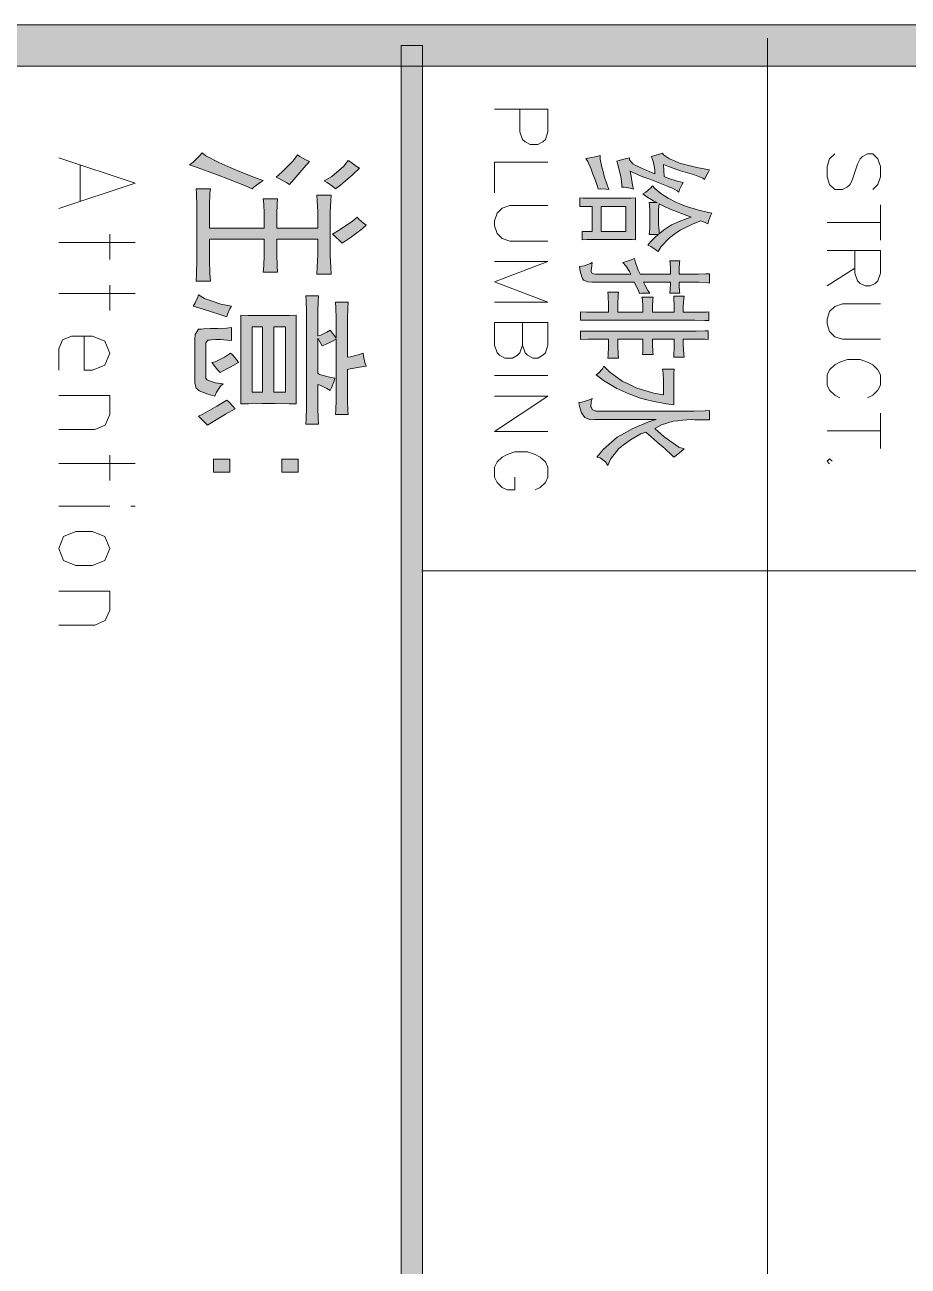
# Model space of a CAD drawing. Header units: millimetres. Extents: x 117 to 78452272, y 10 to 169749766.
# Drawn here: x 78434219 to 78436357, y 169652730 to 169655734 of the extents above; entities that cross this region are included whole.
import ezdxf

# ---------------------------------------------------------------- set-up
doc = ezdxf.new("R2010")
doc.units = ezdxf.units.MM

msp = doc.modelspace()

# ---------------------------------------------------------------- hatches: boundary and pattern name
h = msp.add_hatch(color=0)
h.dxf.hatch_style = 2
h.paths.add_polyline_path([(78382175.603, 169655634.242), (78382175.603, 169655734.215), (78451071.551, 169655734.215), (78451071.551, 169655634.242)])
h = msp.add_hatch(color=0)
h.dxf.hatch_style = 2
h.paths.add_polyline_path([(78435130.19, 169655684.228), (78435181.9, 169655684.228), (78435181.9, 169649677.669), (78435130.19, 169649677.669)])
h = msp.add_hatch(color=0)
h.dxf.hatch_style = 2
h.paths.add_polyline_path([(78434769.512, 169655337.34), (78434753.137, 169655344.665), (78434712.2, 169655361.04), (78434687.207, 169655370.089), (78434662.644, 169655379.57), (78434627.74, 169655392.066), (78434617.829, 169655395.083), (78434626.878, 169655401.977), (78434642.391, 169655417.059), (78434648.855, 169655424.816), (78434657.473, 169655417.49), (78434688.93, 169655400.685), (78434710.907, 169655391.204), (78434732.884, 169655381.724), (78434775.545, 169655364.918), (78434796.229, 169655357.593), (78434788.472, 169655352.853), (78434774.683, 169655342.511)])
h = msp.add_hatch(color=0)
h.dxf.hatch_style = 2
h.paths.add_polyline_path([(78434908.267, 169655403.27), (78434894.478, 169655387.757), (78434870.347, 169655360.178), (78434859.574, 169655348.113), (78434853.11, 169655351.991), (78434837.166, 169655360.609), (78434827.255, 169655365.349), (78434842.337, 169655378.277), (78434868.623, 169655405.425), (78434879.396, 169655419.645), (78434884.567, 169655415.767), (78434899.218, 169655407.579)])
h = msp.add_hatch(color=0)
h.dxf.hatch_style = 2
h.paths.add_polyline_path([(78435864.042, 169655359.747), (78435860.595, 169655363.195), (78435840.342, 169655370.951), (78435823.105, 169655376.122), (78435805.869, 169655381.293), (78435776.997, 169655391.204), (78435765.362, 169655396.375), (78435766.655, 169655367.073), (78435775.704, 169655363.195), (78435798.543, 169655355.869), (78435812.763, 169655352.853), (78435809.316, 169655347.251), (78435804.145, 169655335.616), (78435801.99, 169655329.583), (78435798.112, 169655332.6), (78435786.908, 169655338.632), (78435779.583, 169655341.649), (78435772.688, 169655344.665), (78435748.557, 169655354.146), (78435731.751, 169655360.609), (78435714.945, 169655366.642), (78435691.244, 169655376.553), (78435684.35, 169655380.431), (78435686.504, 169655367.935), (78435690.383, 169655346.389), (78435692.537, 169655336.478), (78435684.35, 169655338.632), (78435670.13, 169655341.218), (78435664.097, 169655341.649), (78435664.097, 169655347.682), (78435662.373, 169655362.333), (78435660.649, 169655370.52), (78435658.926, 169655379.139), (78435654.616, 169655395.944), (78435652.031, 169655404.563), (78435660.218, 169655406.717), (78435675.731, 169655410.596), (78435683.057, 169655412.75), (78435683.057, 169655407.579), (78435691.244, 169655398.099), (78435699.863, 169655393.359), (78435708.481, 169655389.05), (78435730.458, 169655379.139), (78435743.816, 169655373.968), (78435743.816, 169655379.139), (78435742.955, 169655389.912), (78435741.662, 169655395.514), (78435740.8, 169655401.116), (78435737.784, 169655411.027), (78435735.629, 169655415.767), (78435741.662, 169655417.059), (78435755.451, 169655421.369), (78435762.777, 169655423.954), (78435765.362, 169655419.645), (78435780.013, 169655410.165), (78435791.648, 169655404.994), (78435803.714, 169655399.823), (78435845.944, 169655389.05), (78435876.108, 169655383.448), (78435873.092, 169655376.984), (78435866.628, 169655365.349)])
h = msp.add_hatch(color=0)
h.dxf.hatch_style = 2
h.paths.add_polyline_path([(78435028.924, 169655387.326), (78435012.549, 169655370.951), (78434983.678, 169655345.958), (78434971.181, 169655337.34), (78434965.149, 169655343.373), (78434951.359, 169655352.853), (78434944.034, 169655356.3), (78434962.132, 169655367.504), (78434991.004, 169655392.497), (78435001.777, 169655406.287), (78435008.24, 169655401.546), (78435021.599, 169655392.066)])
h = msp.add_hatch(color=0)
h.dxf.hatch_style = 2
h.paths.add_polyline_path([(78435611.525, 169655417.921), (78435611.956, 169655409.303), (78435615.834, 169655389.912), (78435618.85, 169655379.139), (78435621.867, 169655368.366), (78435628.761, 169655346.82), (78435633.071, 169655335.616), (78435626.176, 169655336.478), (78435613.248, 169655337.34), (78435607.216, 169655336.478), (78435605.061, 169655343.373), (78435599.028, 169655361.471), (78435594.288, 169655373.106), (78435589.979, 169655384.741), (78435581.791, 169655403.701), (78435577.482, 169655410.596), (78435586.962, 169655412.319), (78435603.768, 169655415.767)])
h = msp.add_hatch(color=0)
h.dxf.hatch_style = 2
h.paths.add_polyline_path([(78434958.685, 169655189.966), (78434958.685, 169655177.038), (78434959.547, 169655147.305), (78434960.408, 169655130.499), (78434926.366, 169655130.499), (78434927.228, 169655148.598), (78434928.09, 169655177.469), (78434928.09, 169655188.673), (78434928.09, 169655215.39), (78434828.979, 169655215.39), (78434828.979, 169655189.966), (78434828.979, 169655178.331), (78434829.84, 169655151.183), (78434830.702, 169655135.67), (78434796.229, 169655135.67), (78434797.522, 169655150.752), (78434798.384, 169655177.469), (78434798.384, 169655189.966), (78434798.384, 169655215.39), (78434666.523, 169655215.39), (78434666.523, 169655181.779), (78434666.523, 169655165.404), (78434667.385, 169655131.792), (78434668.677, 169655114.125), (78434634.204, 169655114.125), (78434635.066, 169655131.792), (78434635.928, 169655164.973), (78434635.928, 169655180.486), (78434635.928, 169655279.166), (78434635.928, 169655296.403), (78434635.066, 169655325.705), (78434634.204, 169655337.34), (78434668.677, 169655337.34), (78434667.385, 169655326.567), (78434666.523, 169655296.403), (78434666.523, 169655277.873), (78434666.523, 169655242.538), (78434798.384, 169655242.538), (78434798.384, 169655264.084), (78434798.384, 169655277.011), (78434797.522, 169655301.143), (78434796.229, 169655312.777), (78434830.702, 169655312.777), (78434829.84, 169655301.143), (78434828.979, 169655276.149), (78434828.979, 169655262.791), (78434828.979, 169655242.538), (78434928.09, 169655242.538), (78434928.09, 169655268.393), (78434928.09, 169655281.751), (78434927.228, 169655308.899), (78434926.366, 169655322.258), (78434960.408, 169655322.258), (78434959.547, 169655308.899), (78434958.685, 169655280.89), (78434958.685, 169655266.669)])
h = msp.add_hatch(color=0)
h.paths.add_polyline_path([(78435872.23, 169655252.449), (78435868.783, 169655254.604), (78435860.595, 169655258.051), (78435855.855, 169655259.775), (78435836.895, 169655252.88), (78435805.438, 169655237.367), (78435792.51, 169655228.318), (78435779.583, 169655218.837), (78435759.329, 169655197.722), (78435752.004, 169655185.657), (78435746.402, 169655189.966), (78435734.336, 169655197.722), (78435727.441, 169655200.739), (78435733.474, 169655208.926), (78435746.402, 169655221.854), (78435753.297, 169655227.025), (78435730.458, 169655227.025), (78435730.889, 169655232.627), (78435731.751, 169655242.969), (78435731.751, 169655247.278), (78435731.751, 169655280.028), (78435731.751, 169655286.061), (78435730.889, 169655298.126), (78435730.458, 169655304.159), (78435749.418, 169655304.159), (78435741.662, 169655307.606), (78435724.856, 169655318.379), (78435715.376, 169655325.274), (78435722.271, 169655329.152), (78435733.474, 169655338.632), (78435738.214, 169655344.665), (78435743.816, 169655338.202), (78435758.468, 169655326.136), (78435767.517, 169655320.534), (78435776.566, 169655314.932), (78435794.665, 169655305.452), (78435803.283, 169655301.574), (78435811.901, 169655297.695), (78435830.862, 169655291.232), (78435840.342, 169655288.646), (78435850.253, 169655285.63), (78435870.937, 169655280.89), (78435881.71, 169655278.735), (78435879.124, 169655272.271), (78435874.384, 169655258.913)])
h.paths.add_polyline_path([(78435754.589, 169655228.318), (78435764.931, 169655236.936), (78435784.323, 169655249.864), (78435793.803, 169655254.173), (78435803.283, 169655258.482), (78435822.243, 169655265.807), (78435831.724, 169655268.824), (78435821.382, 169655272.702), (78435801.99, 169655280.459), (78435792.51, 169655283.906), (78435783.03, 169655287.353), (78435764.07, 169655295.972), (78435754.589, 169655301.143), (78435754.158, 169655296.403), (78435753.297, 169655286.061), (78435753.297, 169655280.028), (78435753.297, 169655249.433), (78435754.158, 169655244.261), (78435754.589, 169655233.92)])
h = msp.add_hatch(color=0)
h.paths.add_polyline_path([(78435568.002, 169655234.35), (78435592.564, 169655234.35), (78435592.564, 169655294.248), (78435562.831, 169655294.248), (78435562.831, 169655315.363), (78435570.588, 169655314.932), (78435603.337, 169655314.501), (78435627.469, 169655314.501), (78435652.031, 169655314.501), (78435686.935, 169655314.932), (78435697.708, 169655315.363), (78435697.708, 169655214.097), (78435689.09, 169655214.528), (78435658.064, 169655214.959), (78435635.656, 169655214.959), (78435613.248, 169655214.959), (78435579.637, 169655214.528), (78435568.002, 169655214.097)])
h.paths.add_polyline_path([(78435614.11, 169655234.35), (78435673.577, 169655234.35), (78435673.577, 169655294.248), (78435614.11, 169655294.248)])
h = msp.add_hatch(color=0)
h.dxf.hatch_style = 2
h.paths.add_polyline_path([(78435023.753, 169655268.393), (78435028.062, 169655263.653), (78435038.835, 169655254.173), (78435045.299, 169655249.433), (78435035.388, 169655240.383), (78435006.517, 169655218.837), (78434987.556, 169655205.91), (78434981.954, 169655211.512), (78434970.32, 169655222.285), (78434963.856, 169655227.887), (78434982.816, 169655239.091), (78435012.549, 169655259.344)])
h = msp.add_hatch(color=0)
h.dxf.hatch_style = 2
h.paths.add_polyline_path([(78435695.123, 169655168.42), (78435697.277, 169655159.371), (78435703.741, 169655140.41), (78435708.481, 169655130.93), (78435781.737, 169655130.93), (78435781.737, 169655139.118), (78435781.737, 169655145.151), (78435780.875, 169655157.216), (78435780.444, 169655163.249), (78435804.576, 169655163.249), (78435804.145, 169655158.078), (78435803.283, 169655146.012), (78435803.283, 169655139.118), (78435803.283, 169655130.93), (78435839.911, 169655130.93), (78435849.391, 169655130.93), (78435867.49, 169655131.361), (78435876.108, 169655131.792), (78435876.108, 169655109.384), (78435868.783, 169655110.677), (78435850.684, 169655111.539), (78435839.911, 169655111.539), (78435803.283, 169655111.539), (78435803.283, 169655102.49), (78435804.145, 169655089.131), (78435804.576, 169655085.253), (78435780.444, 169655085.253), (78435780.875, 169655093.44), (78435781.737, 169655106.368), (78435781.737, 169655111.539), (78435716.669, 169655111.539), (78435719.685, 169655105.075), (78435727.011, 169655091.717), (78435731.751, 169655085.253), (78435723.563, 169655085.253), (78435711.498, 169655084.822), (78435707.188, 169655084.391), (78435705.465, 169655088.7), (78435698.57, 169655102.49), (78435693.83, 169655111.539), (78435591.272, 169655111.539), (78435582.222, 169655111.97), (78435571.449, 169655116.279), (78435569.295, 169655120.157), (78435567.571, 169655124.036), (78435563.262, 169655138.256), (78435561.538, 169655149.029), (78435572.742, 169655151.183), (78435588.255, 169655156.354), (78435592.564, 169655159.371), (78435591.272, 169655150.752), (78435589.979, 169655139.549), (78435590.41, 169655136.963), (78435590.841, 169655134.378), (78435596.012, 169655131.361), (78435600.752, 169655130.93), (78435685.643, 169655130.93), (78435683.057, 169655136.963), (78435673.577, 169655151.183), (78435666.682, 169655159.371), (78435672.715, 169655160.664), (78435686.935, 169655165.404)])
h = msp.add_hatch(color=0)
h.dxf.hatch_style = 2
h.paths.add_polyline_path([(78434708.322, 169655027.51), (78434691.085, 169655033.543), (78434650.579, 169655046.47), (78434626.878, 169655053.365), (78434631.618, 169655061.553), (78434637.651, 169655074.911), (78434639.806, 169655080.513), (78434654.026, 169655072.325), (78434693.671, 169655058.536), (78434719.095, 169655053.365), (78434715.216, 169655047.332), (78434710.045, 169655034.405)])
h = msp.add_hatch(color=0)
h.dxf.hatch_style = 2
h.paths.add_polyline_path([(78434972.905, 169655011.566), (78434972.905, 169655023.632), (78434972.043, 169655049.056), (78434971.181, 169655062.845), (78435001.777, 169655062.845), (78435000.915, 169655048.625), (78435000.053, 169655022.77), (78435000.053, 169655011.566), (78435000.053, 169654930.123), (78435007.378, 169654930.985), (78435026.339, 169654935.725), (78435037.974, 169654939.603), (78435038.835, 169654932.277), (78435042.283, 169654916.764), (78435045.299, 169654908.577), (78435028.924, 169654905.991), (78435006.517, 169654901.682), (78435000.053, 169654900.389), (78435000.053, 169654838.337), (78435000.053, 169654824.979), (78435000.915, 169654801.278), (78435001.777, 169654790.936), (78434971.181, 169654790.936), (78434972.043, 169654802.571), (78434972.905, 169654826.272), (78434972.905, 169654838.337), (78434972.905, 169654973.645), (78434963.856, 169654968.905), (78434947.05, 169654960.718), (78434938.863, 169654957.27), (78434928.09, 169654976.231), (78434928.09, 169654890.909), (78434932.399, 169654888.324), (78434953.083, 169654882.291), (78434969.458, 169654878.844), (78434966.872, 169654870.656), (78434961.27, 169654856.005), (78434958.685, 169654849.11), (78434950.497, 169654853.85), (78434935.415, 169654861.176), (78434928.09, 169654864.192), (78434928.09, 169654823.686), (78434928.09, 169654808.604), (78434928.951, 169654781.025), (78434929.813, 169654768.098), (78434899.218, 169654768.098), (78434900.08, 169654781.025), (78434900.942, 169654808.604), (78434900.942, 169654823.686), (78434900.942, 169655026.217), (78434900.942, 169655040.438), (78434900.08, 169655066.724), (78434899.218, 169655078.789), (78434929.813, 169655078.789), (78434928.951, 169655066.293), (78434928.09, 169655039.576), (78434928.09, 169655026.217), (78434928.09, 169654981.833), (78434935.415, 169654983.556), (78434950.497, 169654990.451), (78434958.685, 169654995.191), (78434961.27, 169654991.313), (78434968.596, 169654981.833), (78434972.905, 169654976.231)])
h = msp.add_hatch(color=0)
h.dxf.hatch_style = 2
h.paths.add_polyline_path([(78435831.724, 169655038.714), (78435847.237, 169655038.714), (78435868.783, 169655039.145), (78435874.815, 169655039.576), (78435874.815, 169655018.461), (78435865.335, 169655018.892), (78435841.204, 169655019.323), (78435826.122, 169655019.323), (78435564.124, 169655019.323), (78435564.124, 169655039.576), (78435578.775, 169655039.145), (78435602.475, 169655038.714), (78435611.525, 169655038.714), (78435631.778, 169655038.714), (78435631.778, 169655054.658), (78435630.916, 169655079.22), (78435630.485, 169655087.408), (78435655.909, 169655087.408), (78435655.478, 169655080.513), (78435654.616, 169655056.381), (78435654.616, 169655038.714), (78435715.376, 169655038.714), (78435715.376, 169655051.641), (78435714.083, 169655070.171), (78435712.79, 169655074.911), (78435739.938, 169655074.911), (78435739.076, 169655070.602), (78435738.214, 169655052.072), (78435738.214, 169655038.714), (78435791.217, 169655038.714), (78435791.217, 169655053.365), (78435790.355, 169655073.187), (78435789.925, 169655077.927), (78435815.349, 169655077.927), (78435814.056, 169655072.325), (78435812.763, 169655052.934), (78435812.763, 169655038.714)])
h = msp.add_hatch(color=0)
h.paths.add_polyline_path([(78434875.949, 169654816.791), (78434858.712, 169654817.222), (78434825.1, 169654818.084), (78434809.156, 169654818.084), (78434793.643, 169654818.084), (78434760.463, 169654817.222), (78434742.364, 169654816.791), (78434742.364, 169655031.819), (78434760.463, 169655030.957), (78434794.505, 169655030.527), (78434810.88, 169655030.527), (78434827.255, 169655030.527), (78434859.574, 169655030.957), (78434875.949, 169655031.819)])
h.paths.add_polyline_path([(78434821.653, 169654845.232), (78434850.525, 169654845.232), (78434850.525, 169655003.379), (78434821.653, 169655003.379)])
h.paths.add_polyline_path([(78434769.512, 169654845.232), (78434794.505, 169654845.232), (78434794.505, 169655003.379), (78434769.512, 169655003.379)])
h = msp.add_hatch(color=0)
h.dxf.hatch_style = 2
h.paths.add_polyline_path([(78434719.095, 169654970.629), (78434709.184, 169654971.491), (78434692.809, 169654972.353), (78434686.345, 169654972.353), (78434681.174, 169654972.353), (78434671.263, 169654971.922), (78434666.523, 169654971.491), (78434662.214, 169654971.06), (78434657.473, 169654964.596), (78434657.473, 169654958.563), (78434657.473, 169654878.844), (78434659.628, 169654874.965), (78434680.312, 169654868.071), (78434699.272, 169654865.485), (78434692.809, 169654859.883), (78434682.898, 169654845.232), (78434679.45, 169654835.752), (78434662.214, 169654840.492), (78434641.529, 169654848.679), (78434637.651, 169654851.696), (78434634.204, 169654855.143), (78434630.757, 169654866.778), (78434630.757, 169654874.965), (78434630.757, 169654973.645), (78434631.618, 169654984.849), (78434639.375, 169654997.346), (78434645.839, 169654997.777), (78434652.733, 169654998.639), (78434668.677, 169654999.069), (78434677.296, 169654999.069), (78434686.345, 169654999.069), (78434707.029, 169655000.362), (78434719.095, 169655002.086)])
h = msp.add_hatch(color=0)
h.dxf.hatch_style = 2
h.paths.add_polyline_path([(78435873.523, 169654972.783), (78435864.904, 169654973.214), (78435842.496, 169654973.645), (78435829.138, 169654973.645), (78435812.763, 169654973.645), (78435812.763, 169654959.856), (78435814.056, 169654938.31), (78435815.349, 169654930.123), (78435789.925, 169654930.123), (78435790.355, 169654937.879), (78435791.217, 169654949.514), (78435791.217, 169654953.392), (78435791.217, 169654973.645), (78435738.214, 169654973.645), (78435738.214, 169654961.58), (78435739.076, 169654942.619), (78435739.938, 169654936.155), (78435714.083, 169654936.155), (78435714.945, 169654942.619), (78435715.376, 169654961.58), (78435715.376, 169654973.645), (78435654.616, 169654973.645), (78435654.616, 169654958.994), (78435655.478, 169654936.155), (78435655.909, 169654927.968), (78435630.485, 169654927.968), (78435630.916, 169654934.001), (78435631.778, 169654956.84), (78435631.778, 169654973.645), (78435611.525, 169654973.645), (78435605.923, 169654973.645), (78435582.222, 169654973.214), (78435564.124, 169654972.783), (78435564.124, 169654993.037), (78435829.138, 169654993.037), (78435843.789, 169654993.037), (78435866.197, 169654993.468), (78435873.523, 169654993.899)])
h = msp.add_hatch(color=0)
h.dxf.hatch_style = 2
h.paths.add_polyline_path([(78434736.762, 169654916.764), (78434723.404, 169654909.439), (78434700.996, 169654897.373), (78434691.947, 169654892.633), (78434686.345, 169654898.666), (78434676.434, 169654910.731), (78434672.125, 169654916.764), (78434680.312, 169654918.919), (78434702.72, 169654930.123), (78434716.94, 169654939.603), (78434721.68, 169654935.725), (78434731.591, 169654924.09)])
h = msp.add_hatch(color=0)
h.dxf.hatch_style = 2
h.paths.add_polyline_path([(78435789.925, 169654814.637), (78435771.395, 169654817.222), (78435738.645, 169654823.255), (78435724.425, 169654827.133), (78435709.774, 169654831.012), (78435680.902, 169654840.923), (78435666.682, 169654847.387), (78435652.462, 169654853.85), (78435620.143, 169654873.673), (78435602.045, 169654887.462), (78435608.077, 169654890.909), (78435617.558, 169654901.682), (78435621.005, 169654908.577), (78435634.363, 169654894.787), (78435665.389, 169654871.949), (78435683.057, 169654863.761), (78435700.725, 169654855.143), (78435741.662, 169654843.077), (78435765.362, 169654838.768), (78435765.362, 169654866.347), (78435765.362, 169654873.673), (78435764.07, 169654890.909), (78435762.777, 169654900.82), (78435791.217, 169654900.82), (78435790.355, 169654891.34), (78435789.925, 169654874.965), (78435789.925, 169654867.209)])
h = msp.add_hatch(color=0)
h.dxf.hatch_style = 2
h.paths.add_polyline_path([(78434728.144, 169654804.726), (78434705.305, 169654791.798), (78434672.125, 169654771.976), (78434661.352, 169654765.512), (78434654.888, 169654771.545), (78434644.115, 169654782.318), (78434639.806, 169654787.058), (78434649.717, 169654791.798), (78434683.759, 169654811.189), (78434708.322, 169654826.272), (78434712.631, 169654821.962), (78434722.542, 169654811.189)])
h = msp.add_hatch(color=0)
h.dxf.hatch_style = 2
h.paths.add_polyline_path([(78435876.108, 169654778.009), (78435866.197, 169654778.009), (78435848.098, 169654778.44), (78435839.911, 169654778.44), (78435831.724, 169654778.871), (78435811.901, 169654777.578), (78435799.836, 169654776.285), (78435788.201, 169654775.423), (78435760.191, 169654765.943), (78435743.816, 169654757.756), (78435766.655, 169654737.072), (78435802.421, 169654712.078), (78435815.349, 169654708.2), (78435808.885, 169654702.598), (78435795.957, 169654692.256), (78435789.925, 169654687.947), (78435783.892, 169654694.411), (78435770.102, 169654707.338), (78435762.777, 169654713.802), (78435755.451, 169654719.835), (78435735.198, 169654737.503), (78435722.271, 169654748.706), (78435710.636, 169654744.397), (78435685.212, 169654729.746), (78435670.991, 169654719.404), (78435656.771, 169654708.631), (78435636.518, 169654682.776), (78435630.485, 169654667.694), (78435624.883, 169654676.312), (78435611.525, 169654686.223), (78435603.337, 169654687.947), (78435618.85, 169654706.907), (78435653.324, 169654736.641), (78435672.284, 169654746.983), (78435691.244, 169654757.325), (78435729.165, 169654773.269), (78435747.695, 169654778.871), (78435597.735, 169654778.871), (78435588.255, 169654778.44), (78435574.897, 169654784.042), (78435570.588, 169654789.644), (78435566.709, 169654795.676), (78435561.538, 169654810.759), (78435559.815, 169654820.67), (78435567.571, 169654821.101), (78435583.515, 169654825.841), (78435592.564, 169654829.719), (78435590.41, 169654821.531), (78435589.548, 169654809.897), (78435591.272, 169654806.449), (78435592.564, 169654803.002), (78435601.183, 169654799.124), (78435608.508, 169654799.124), (78435822.243, 169654799.124), (78435839.049, 169654799.124), (78435866.197, 169654800.416), (78435876.108, 169654801.278)])
h = msp.add_hatch(color=0)
h.dxf.hatch_style = 2
h.paths.add_polyline_path([(78434675.572, 169654651.75), (78434675.572, 169654682.776), (78434715.216, 169654682.776), (78434715.216, 169654651.75)])
h = msp.add_hatch(color=0)
h.dxf.hatch_style = 2
h.paths.add_polyline_path([(78434841.475, 169654651.75), (78434841.475, 169654682.776), (78434881.12, 169654682.776), (78434881.12, 169654651.75)])

# ---------------------------------------------------------------- linework, layer by layer
at = {"color": 0, "lineweight": 0}
for points in [[(78382175.603, 169655634.242), (78382175.603, 169655734.215), (78451071.551, 169655734.215), (78451071.551, 169655634.242)], [(78435130.19, 169655684.228), (78435181.9, 169655684.228), (78435181.9, 169649677.669), (78435130.19, 169649677.669)], [(78434769.512, 169655337.34), (78434753.137, 169655344.665), (78434712.2, 169655361.04), (78434687.207, 169655370.089), (78434662.644, 169655379.57), (78434627.74, 169655392.066), (78434617.829, 169655395.083), (78434626.878, 169655401.977), (78434642.391, 169655417.059), (78434648.855, 169655424.816), (78434657.473, 169655417.49), (78434688.93, 169655400.685), (78434710.907, 169655391.204), (78434732.884, 169655381.724), (78434775.545, 169655364.918), (78434796.229, 169655357.593), (78434788.472, 169655352.853), (78434774.683, 169655342.511)], [(78434908.267, 169655403.27), (78434894.478, 169655387.757), (78434870.347, 169655360.178), (78434859.574, 169655348.113), (78434853.11, 169655351.991), (78434837.166, 169655360.609), (78434827.255, 169655365.349), (78434842.337, 169655378.277), (78434868.623, 169655405.425), (78434879.396, 169655419.645), (78434884.567, 169655415.767), (78434899.218, 169655407.579)], [(78435864.042, 169655359.747), (78435860.595, 169655363.195), (78435840.342, 169655370.951), (78435823.105, 169655376.122), (78435805.869, 169655381.293), (78435776.997, 169655391.204), (78435765.362, 169655396.375), (78435766.655, 169655367.073), (78435775.704, 169655363.195), (78435798.543, 169655355.869), (78435812.763, 169655352.853), (78435809.316, 169655347.251), (78435804.145, 169655335.616), (78435801.99, 169655329.583), (78435798.112, 169655332.6), (78435786.908, 169655338.632), (78435779.583, 169655341.649), (78435772.688, 169655344.665), (78435748.557, 169655354.146), (78435731.751, 169655360.609), (78435714.945, 169655366.642), (78435691.244, 169655376.553), (78435684.35, 169655380.431), (78435686.504, 169655367.935), (78435690.383, 169655346.389), (78435692.537, 169655336.478), (78435684.35, 169655338.632), (78435670.13, 169655341.218), (78435664.097, 169655341.649), (78435664.097, 169655347.682), (78435662.373, 169655362.333), (78435660.649, 169655370.52), (78435658.926, 169655379.139), (78435654.616, 169655395.944), (78435652.031, 169655404.563), (78435660.218, 169655406.717), (78435675.731, 169655410.596), (78435683.057, 169655412.75), (78435683.057, 169655407.579), (78435691.244, 169655398.099), (78435699.863, 169655393.359), (78435708.481, 169655389.05), (78435730.458, 169655379.139), (78435743.816, 169655373.968), (78435743.816, 169655379.139), (78435742.955, 169655389.912), (78435741.662, 169655395.514), (78435740.8, 169655401.116), (78435737.784, 169655411.027), (78435735.629, 169655415.767), (78435741.662, 169655417.059), (78435755.451, 169655421.369), (78435762.777, 169655423.954), (78435765.362, 169655419.645), (78435780.013, 169655410.165), (78435791.648, 169655404.994), (78435803.714, 169655399.823), (78435845.944, 169655389.05), (78435876.108, 169655383.448), (78435873.092, 169655376.984), (78435866.628, 169655365.349)], [(78435028.924, 169655387.326), (78435012.549, 169655370.951), (78434983.678, 169655345.958), (78434971.181, 169655337.34), (78434965.149, 169655343.373), (78434951.359, 169655352.853), (78434944.034, 169655356.3), (78434962.132, 169655367.504), (78434991.004, 169655392.497), (78435001.777, 169655406.287), (78435008.24, 169655401.546), (78435021.599, 169655392.066)], [(78435611.525, 169655417.921), (78435611.956, 169655409.303), (78435615.834, 169655389.912), (78435618.85, 169655379.139), (78435621.867, 169655368.366), (78435628.761, 169655346.82), (78435633.071, 169655335.616), (78435626.176, 169655336.478), (78435613.248, 169655337.34), (78435607.216, 169655336.478), (78435605.061, 169655343.373), (78435599.028, 169655361.471), (78435594.288, 169655373.106), (78435589.979, 169655384.741), (78435581.791, 169655403.701), (78435577.482, 169655410.596), (78435586.962, 169655412.319), (78435603.768, 169655415.767)], [(78434958.685, 169655189.966), (78434958.685, 169655177.038), (78434959.547, 169655147.305), (78434960.408, 169655130.499), (78434926.366, 169655130.499), (78434927.228, 169655148.598), (78434928.09, 169655177.469), (78434928.09, 169655188.673), (78434928.09, 169655215.39), (78434828.979, 169655215.39), (78434828.979, 169655189.966), (78434828.979, 169655178.331), (78434829.84, 169655151.183), (78434830.702, 169655135.67), (78434796.229, 169655135.67), (78434797.522, 169655150.752), (78434798.384, 169655177.469), (78434798.384, 169655189.966), (78434798.384, 169655215.39), (78434666.523, 169655215.39), (78434666.523, 169655181.779), (78434666.523, 169655165.404), (78434667.385, 169655131.792), (78434668.677, 169655114.125), (78434634.204, 169655114.125), (78434635.066, 169655131.792), (78434635.928, 169655164.973), (78434635.928, 169655180.486), (78434635.928, 169655279.166), (78434635.928, 169655296.403), (78434635.066, 169655325.705), (78434634.204, 169655337.34), (78434668.677, 169655337.34), (78434667.385, 169655326.567), (78434666.523, 169655296.403), (78434666.523, 169655277.873), (78434666.523, 169655242.538), (78434798.384, 169655242.538), (78434798.384, 169655264.084), (78434798.384, 169655277.011), (78434797.522, 169655301.143), (78434796.229, 169655312.777), (78434830.702, 169655312.777), (78434829.84, 169655301.143), (78434828.979, 169655276.149), (78434828.979, 169655262.791), (78434828.979, 169655242.538), (78434928.09, 169655242.538), (78434928.09, 169655268.393), (78434928.09, 169655281.751), (78434927.228, 169655308.899), (78434926.366, 169655322.258), (78434960.408, 169655322.258), (78434959.547, 169655308.899), (78434958.685, 169655280.89), (78434958.685, 169655266.669)], [(78435872.23, 169655252.449), (78435868.783, 169655254.604), (78435860.595, 169655258.051), (78435855.855, 169655259.775), (78435836.895, 169655252.88), (78435805.438, 169655237.367), (78435792.51, 169655228.318), (78435779.583, 169655218.837), (78435759.329, 169655197.722), (78435752.004, 169655185.657), (78435746.402, 169655189.966), (78435734.336, 169655197.722), (78435727.441, 169655200.739), (78435733.474, 169655208.926), (78435746.402, 169655221.854), (78435753.297, 169655227.025), (78435730.458, 169655227.025), (78435730.889, 169655232.627), (78435731.751, 169655242.969), (78435731.751, 169655247.278), (78435731.751, 169655280.028), (78435731.751, 169655286.061), (78435730.889, 169655298.126), (78435730.458, 169655304.159), (78435749.418, 169655304.159), (78435741.662, 169655307.606), (78435724.856, 169655318.379), (78435715.376, 169655325.274), (78435722.271, 169655329.152), (78435733.474, 169655338.632), (78435738.214, 169655344.665), (78435743.816, 169655338.202), (78435758.468, 169655326.136), (78435767.517, 169655320.534), (78435776.566, 169655314.932), (78435794.665, 169655305.452), (78435803.283, 169655301.574), (78435811.901, 169655297.695), (78435830.862, 169655291.232), (78435840.342, 169655288.646), (78435850.253, 169655285.63), (78435870.937, 169655280.89), (78435881.71, 169655278.735), (78435879.124, 169655272.271), (78435874.384, 169655258.913)], [(78435568.002, 169655234.35), (78435592.564, 169655234.35), (78435592.564, 169655294.248), (78435562.831, 169655294.248), (78435562.831, 169655315.363), (78435570.588, 169655314.932), (78435603.337, 169655314.501), (78435627.469, 169655314.501), (78435652.031, 169655314.501), (78435686.935, 169655314.932), (78435697.708, 169655315.363), (78435697.708, 169655214.097), (78435689.09, 169655214.528), (78435658.064, 169655214.959), (78435635.656, 169655214.959), (78435613.248, 169655214.959), (78435579.637, 169655214.528), (78435568.002, 169655214.097)], [(78435754.589, 169655228.318), (78435764.931, 169655236.936), (78435784.323, 169655249.864), (78435793.803, 169655254.173), (78435803.283, 169655258.482), (78435822.243, 169655265.807), (78435831.724, 169655268.824), (78435821.382, 169655272.702), (78435801.99, 169655280.459), (78435792.51, 169655283.906), (78435783.03, 169655287.353), (78435764.07, 169655295.972), (78435754.589, 169655301.143), (78435754.158, 169655296.403), (78435753.297, 169655286.061), (78435753.297, 169655280.028), (78435753.297, 169655249.433), (78435754.158, 169655244.261), (78435754.589, 169655233.92)], [(78435614.11, 169655234.35), (78435673.577, 169655234.35), (78435673.577, 169655294.248), (78435614.11, 169655294.248)], [(78435023.753, 169655268.393), (78435028.062, 169655263.653), (78435038.835, 169655254.173), (78435045.299, 169655249.433), (78435035.388, 169655240.383), (78435006.517, 169655218.837), (78434987.556, 169655205.91), (78434981.954, 169655211.512), (78434970.32, 169655222.285), (78434963.856, 169655227.887), (78434982.816, 169655239.091), (78435012.549, 169655259.344)], [(78435695.123, 169655168.42), (78435697.277, 169655159.371), (78435703.741, 169655140.41), (78435708.481, 169655130.93), (78435781.737, 169655130.93), (78435781.737, 169655139.118), (78435781.737, 169655145.151), (78435780.875, 169655157.216), (78435780.444, 169655163.249), (78435804.576, 169655163.249), (78435804.145, 169655158.078), (78435803.283, 169655146.012), (78435803.283, 169655139.118), (78435803.283, 169655130.93), (78435839.911, 169655130.93), (78435849.391, 169655130.93), (78435867.49, 169655131.361), (78435876.108, 169655131.792), (78435876.108, 169655109.384), (78435868.783, 169655110.677), (78435850.684, 169655111.539), (78435839.911, 169655111.539), (78435803.283, 169655111.539), (78435803.283, 169655102.49), (78435804.145, 169655089.131), (78435804.576, 169655085.253), (78435780.444, 169655085.253), (78435780.875, 169655093.44), (78435781.737, 169655106.368), (78435781.737, 169655111.539), (78435716.669, 169655111.539), (78435719.685, 169655105.075), (78435727.011, 169655091.717), (78435731.751, 169655085.253), (78435723.563, 169655085.253), (78435711.498, 169655084.822), (78435707.188, 169655084.391), (78435705.465, 169655088.7), (78435698.57, 169655102.49), (78435693.83, 169655111.539), (78435591.272, 169655111.539), (78435582.222, 169655111.97), (78435571.449, 169655116.279), (78435569.295, 169655120.157), (78435567.571, 169655124.036), (78435563.262, 169655138.256), (78435561.538, 169655149.029), (78435572.742, 169655151.183), (78435588.255, 169655156.354), (78435592.564, 169655159.371), (78435591.272, 169655150.752), (78435589.979, 169655139.549), (78435590.41, 169655136.963), (78435590.841, 169655134.378), (78435596.012, 169655131.361), (78435600.752, 169655130.93), (78435685.643, 169655130.93), (78435683.057, 169655136.963), (78435673.577, 169655151.183), (78435666.682, 169655159.371), (78435672.715, 169655160.664), (78435686.935, 169655165.404)], [(78434708.322, 169655027.51), (78434691.085, 169655033.543), (78434650.579, 169655046.47), (78434626.878, 169655053.365), (78434631.618, 169655061.553), (78434637.651, 169655074.911), (78434639.806, 169655080.513), (78434654.026, 169655072.325), (78434693.671, 169655058.536), (78434719.095, 169655053.365), (78434715.216, 169655047.332), (78434710.045, 169655034.405)], [(78434972.905, 169655011.566), (78434972.905, 169655023.632), (78434972.043, 169655049.056), (78434971.181, 169655062.845), (78435001.777, 169655062.845), (78435000.915, 169655048.625), (78435000.053, 169655022.77), (78435000.053, 169655011.566), (78435000.053, 169654930.123), (78435007.378, 169654930.985), (78435026.339, 169654935.725), (78435037.974, 169654939.603), (78435038.835, 169654932.277), (78435042.283, 169654916.764), (78435045.299, 169654908.577), (78435028.924, 169654905.991), (78435006.517, 169654901.682), (78435000.053, 169654900.389), (78435000.053, 169654838.337), (78435000.053, 169654824.979), (78435000.915, 169654801.278), (78435001.777, 169654790.936), (78434971.181, 169654790.936), (78434972.043, 169654802.571), (78434972.905, 169654826.272), (78434972.905, 169654838.337), (78434972.905, 169654973.645), (78434963.856, 169654968.905), (78434947.05, 169654960.718), (78434938.863, 169654957.27), (78434928.09, 169654976.231), (78434928.09, 169654890.909), (78434932.399, 169654888.324), (78434953.083, 169654882.291), (78434969.458, 169654878.844), (78434966.872, 169654870.656), (78434961.27, 169654856.005), (78434958.685, 169654849.11), (78434950.497, 169654853.85), (78434935.415, 169654861.176), (78434928.09, 169654864.192), (78434928.09, 169654823.686), (78434928.09, 169654808.604), (78434928.951, 169654781.025), (78434929.813, 169654768.098), (78434899.218, 169654768.098), (78434900.08, 169654781.025), (78434900.942, 169654808.604), (78434900.942, 169654823.686), (78434900.942, 169655026.217), (78434900.942, 169655040.438), (78434900.08, 169655066.724), (78434899.218, 169655078.789), (78434929.813, 169655078.789), (78434928.951, 169655066.293), (78434928.09, 169655039.576), (78434928.09, 169655026.217), (78434928.09, 169654981.833), (78434935.415, 169654983.556), (78434950.497, 169654990.451), (78434958.685, 169654995.191), (78434961.27, 169654991.313), (78434968.596, 169654981.833), (78434972.905, 169654976.231)], [(78435831.724, 169655038.714), (78435847.237, 169655038.714), (78435868.783, 169655039.145), (78435874.815, 169655039.576), (78435874.815, 169655018.461), (78435865.335, 169655018.892), (78435841.204, 169655019.323), (78435826.122, 169655019.323), (78435564.124, 169655019.323), (78435564.124, 169655039.576), (78435578.775, 169655039.145), (78435602.475, 169655038.714), (78435611.525, 169655038.714), (78435631.778, 169655038.714), (78435631.778, 169655054.658), (78435630.916, 169655079.22), (78435630.485, 169655087.408), (78435655.909, 169655087.408), (78435655.478, 169655080.513), (78435654.616, 169655056.381), (78435654.616, 169655038.714), (78435715.376, 169655038.714), (78435715.376, 169655051.641), (78435714.083, 169655070.171), (78435712.79, 169655074.911), (78435739.938, 169655074.911), (78435739.076, 169655070.602), (78435738.214, 169655052.072), (78435738.214, 169655038.714), (78435791.217, 169655038.714), (78435791.217, 169655053.365), (78435790.355, 169655073.187), (78435789.925, 169655077.927), (78435815.349, 169655077.927), (78435814.056, 169655072.325), (78435812.763, 169655052.934), (78435812.763, 169655038.714)], [(78434875.949, 169654816.791), (78434858.712, 169654817.222), (78434825.1, 169654818.084), (78434809.156, 169654818.084), (78434793.643, 169654818.084), (78434760.463, 169654817.222), (78434742.364, 169654816.791), (78434742.364, 169655031.819), (78434760.463, 169655030.957), (78434794.505, 169655030.527), (78434810.88, 169655030.527), (78434827.255, 169655030.527), (78434859.574, 169655030.957), (78434875.949, 169655031.819)], [(78434719.095, 169654970.629), (78434709.184, 169654971.491), (78434692.809, 169654972.353), (78434686.345, 169654972.353), (78434681.174, 169654972.353), (78434671.263, 169654971.922), (78434666.523, 169654971.491), (78434662.214, 169654971.06), (78434657.473, 169654964.596), (78434657.473, 169654958.563), (78434657.473, 169654878.844), (78434659.628, 169654874.965), (78434680.312, 169654868.071), (78434699.272, 169654865.485), (78434692.809, 169654859.883), (78434682.898, 169654845.232), (78434679.45, 169654835.752), (78434662.214, 169654840.492), (78434641.529, 169654848.679), (78434637.651, 169654851.696), (78434634.204, 169654855.143), (78434630.757, 169654866.778), (78434630.757, 169654874.965), (78434630.757, 169654973.645), (78434631.618, 169654984.849), (78434639.375, 169654997.346), (78434645.839, 169654997.777), (78434652.733, 169654998.639), (78434668.677, 169654999.069), (78434677.296, 169654999.069), (78434686.345, 169654999.069), (78434707.029, 169655000.362), (78434719.095, 169655002.086)], [(78434769.512, 169654845.232), (78434794.505, 169654845.232), (78434794.505, 169655003.379), (78434769.512, 169655003.379)], [(78434821.653, 169654845.232), (78434850.525, 169654845.232), (78434850.525, 169655003.379), (78434821.653, 169655003.379)], [(78435873.523, 169654972.783), (78435864.904, 169654973.214), (78435842.496, 169654973.645), (78435829.138, 169654973.645), (78435812.763, 169654973.645), (78435812.763, 169654959.856), (78435814.056, 169654938.31), (78435815.349, 169654930.123), (78435789.925, 169654930.123), (78435790.355, 169654937.879), (78435791.217, 169654949.514), (78435791.217, 169654953.392), (78435791.217, 169654973.645), (78435738.214, 169654973.645), (78435738.214, 169654961.58), (78435739.076, 169654942.619), (78435739.938, 169654936.155), (78435714.083, 169654936.155), (78435714.945, 169654942.619), (78435715.376, 169654961.58), (78435715.376, 169654973.645), (78435654.616, 169654973.645), (78435654.616, 169654958.994), (78435655.478, 169654936.155), (78435655.909, 169654927.968), (78435630.485, 169654927.968), (78435630.916, 169654934.001), (78435631.778, 169654956.84), (78435631.778, 169654973.645), (78435611.525, 169654973.645), (78435605.923, 169654973.645), (78435582.222, 169654973.214), (78435564.124, 169654972.783), (78435564.124, 169654993.037), (78435829.138, 169654993.037), (78435843.789, 169654993.037), (78435866.197, 169654993.468), (78435873.523, 169654993.899)], [(78434736.762, 169654916.764), (78434723.404, 169654909.439), (78434700.996, 169654897.373), (78434691.947, 169654892.633), (78434686.345, 169654898.666), (78434676.434, 169654910.731), (78434672.125, 169654916.764), (78434680.312, 169654918.919), (78434702.72, 169654930.123), (78434716.94, 169654939.603), (78434721.68, 169654935.725), (78434731.591, 169654924.09)], [(78435789.925, 169654814.637), (78435771.395, 169654817.222), (78435738.645, 169654823.255), (78435724.425, 169654827.133), (78435709.774, 169654831.012), (78435680.902, 169654840.923), (78435666.682, 169654847.387), (78435652.462, 169654853.85), (78435620.143, 169654873.673), (78435602.045, 169654887.462), (78435608.077, 169654890.909), (78435617.558, 169654901.682), (78435621.005, 169654908.577), (78435634.363, 169654894.787), (78435665.389, 169654871.949), (78435683.057, 169654863.761), (78435700.725, 169654855.143), (78435741.662, 169654843.077), (78435765.362, 169654838.768), (78435765.362, 169654866.347), (78435765.362, 169654873.673), (78435764.07, 169654890.909), (78435762.777, 169654900.82), (78435791.217, 169654900.82), (78435790.355, 169654891.34), (78435789.925, 169654874.965), (78435789.925, 169654867.209)], [(78434728.144, 169654804.726), (78434705.305, 169654791.798), (78434672.125, 169654771.976), (78434661.352, 169654765.512), (78434654.888, 169654771.545), (78434644.115, 169654782.318), (78434639.806, 169654787.058), (78434649.717, 169654791.798), (78434683.759, 169654811.189), (78434708.322, 169654826.272), (78434712.631, 169654821.962), (78434722.542, 169654811.189)], [(78435876.108, 169654778.009), (78435866.197, 169654778.009), (78435848.098, 169654778.44), (78435839.911, 169654778.44), (78435831.724, 169654778.871), (78435811.901, 169654777.578), (78435799.836, 169654776.285), (78435788.201, 169654775.423), (78435760.191, 169654765.943), (78435743.816, 169654757.756), (78435766.655, 169654737.072), (78435802.421, 169654712.078), (78435815.349, 169654708.2), (78435808.885, 169654702.598), (78435795.957, 169654692.256), (78435789.925, 169654687.947), (78435783.892, 169654694.411), (78435770.102, 169654707.338), (78435762.777, 169654713.802), (78435755.451, 169654719.835), (78435735.198, 169654737.503), (78435722.271, 169654748.706), (78435710.636, 169654744.397), (78435685.212, 169654729.746), (78435670.991, 169654719.404), (78435656.771, 169654708.631), (78435636.518, 169654682.776), (78435630.485, 169654667.694), (78435624.883, 169654676.312), (78435611.525, 169654686.223), (78435603.337, 169654687.947), (78435618.85, 169654706.907), (78435653.324, 169654736.641), (78435672.284, 169654746.983), (78435691.244, 169654757.325), (78435729.165, 169654773.269), (78435747.695, 169654778.871), (78435597.735, 169654778.871), (78435588.255, 169654778.44), (78435574.897, 169654784.042), (78435570.588, 169654789.644), (78435566.709, 169654795.676), (78435561.538, 169654810.759), (78435559.815, 169654820.67), (78435567.571, 169654821.101), (78435583.515, 169654825.841), (78435592.564, 169654829.719), (78435590.41, 169654821.531), (78435589.548, 169654809.897), (78435591.272, 169654806.449), (78435592.564, 169654803.002), (78435601.183, 169654799.124), (78435608.508, 169654799.124), (78435822.243, 169654799.124), (78435839.049, 169654799.124), (78435866.197, 169654800.416), (78435876.108, 169654801.278)], [(78434675.572, 169654651.75), (78434675.572, 169654682.776), (78434715.216, 169654682.776), (78434715.216, 169654651.75)], [(78434841.475, 169654651.75), (78434841.475, 169654682.776), (78434881.12, 169654682.776), (78434881.12, 169654651.75)]]:
    msp.add_lwpolyline(points, close=True, dxfattribs=at)
for points in [[(78436016.587, 169655701.896), (78436016.587, 169649677.669)], [(78435356.422, 169655530.391), (78435485.266, 169655530.391), (78435485.266, 169655475.233), (78435479.233, 169655456.704), (78435473.2, 169655450.671), (78435460.704, 169655444.638), (78435442.174, 169655444.638), (78435430.109, 169655450.671), (78435424.076, 169655456.704), (78435417.612, 169655475.233), (78435417.612, 169655530.391)], [(78436271.69, 169655336.047), (78436283.756, 169655348.113), (78436290.22, 169655366.642), (78436290.22, 169655391.204), (78436283.756, 169655409.734), (78436271.69, 169655421.8), (78436259.194, 169655421.8), (78436247.128, 169655415.767), (78436241.095, 169655409.734), (78436234.631, 169655397.237), (78436222.566, 169655360.609), (78436216.533, 169655348.113), (78436210.069, 169655342.08), (78436198.003, 169655336.047), (78436179.474, 169655336.047), (78436166.977, 169655348.113), (78436160.945, 169655366.642), (78436160.945, 169655391.204), (78436166.977, 169655409.734), (78436179.474, 169655421.8)], [(78434301.536, 169655412.75), (78434486.399, 169655351.129), (78434301.536, 169655289.508)], [(78434352.815, 169655307.606), (78434352.815, 169655395.083)], [(78435485.266, 169655401.546), (78435356.422, 169655401.546), (78435356.422, 169655327.859)], [(78435485.266, 169655296.833), (78435393.05, 169655296.833), (78435374.52, 169655290.801), (78435362.454, 169655278.735), (78435356.422, 169655260.205), (78435356.422, 169655247.709), (78435362.454, 169655229.179), (78435374.52, 169655217.114), (78435393.05, 169655211.081), (78435485.266, 169655211.081)], [(78436290.22, 169655298.988), (78436290.22, 169655212.805)], [(78436290.22, 169655255.896), (78436160.945, 169655255.896)], [(78434424.778, 169655227.887), (78434424.778, 169655166.266)], [(78434301.536, 169655207.203), (78434486.399, 169655207.203)], [(78436160.945, 169655188.242), (78436290.22, 169655188.242), (78436290.22, 169655133.085), (78436283.756, 169655114.555), (78436277.723, 169655108.522), (78436265.657, 169655102.49), (78436253.161, 169655102.49), (78436241.095, 169655108.522), (78436234.631, 169655114.555), (78436228.599, 169655133.085), (78436228.599, 169655188.242)], [(78435356.422, 169655161.525), (78435485.266, 169655161.525), (78435356.422, 169655112.401), (78435485.266, 169655063.276), (78435356.422, 169655063.276)], [(78436228.599, 169655145.151), (78436160.945, 169655102.49)], [(78434424.778, 169655104.213), (78434424.778, 169655042.592)], [(78434301.536, 169655083.96), (78434486.399, 169655083.96)], [(78436290.22, 169655059.398), (78436198.003, 169655059.398), (78436179.474, 169655052.934), (78436166.977, 169655040.868), (78436160.945, 169655022.339), (78436160.945, 169655010.273), (78436166.977, 169654991.744), (78436179.474, 169654979.247), (78436198.003, 169654973.214), (78436290.22, 169654973.214)], [(78435356.422, 169655014.152), (78435485.266, 169655014.152), (78435485.266, 169654958.994), (78435479.233, 169654940.465), (78435473.2, 169654934.432), (78435460.704, 169654927.968), (78435448.638, 169654927.968), (78435436.141, 169654934.432), (78435430.109, 169654940.465), (78435424.076, 169654958.994)], [(78435424.076, 169655014.152), (78435424.076, 169654958.994), (78435417.612, 169654940.465), (78435411.579, 169654934.432), (78435399.513, 169654927.968), (78435380.984, 169654927.968), (78435368.487, 169654934.432), (78435362.454, 169654940.465), (78435356.422, 169654958.994), (78435356.422, 169655014.152)], [(78434332.131, 169654980.971), (78434310.154, 169654971.922), (78434301.536, 169654949.945)], [(78434332.131, 169654980.971), (78434383.41, 169654980.971)], [(78434383.41, 169654898.666), (78434363.157, 169654898.666), (78434363.157, 169654980.971)], [(78434383.41, 169654898.666), (78434412.712, 169654910.731), (78434424.778, 169654940.034), (78434412.712, 169654968.905), (78434383.41, 169654980.971)], [(78434301.536, 169654898.666), (78434301.536, 169654949.945)], [(78436259.194, 169654831.873), (78436271.69, 169654837.906), (78436283.756, 169654850.403), (78436290.22, 169654862.469), (78436290.22, 169654887.031), (78436283.756, 169654899.528), (78436271.69, 169654911.593), (78436259.194, 169654918.057), (78436241.095, 169654924.09), (78436210.069, 169654924.09), (78436191.54, 169654918.057), (78436179.474, 169654911.593), (78436166.977, 169654899.528), (78436160.945, 169654887.031), (78436160.945, 169654862.469), (78436166.977, 169654850.403), (78436179.474, 169654837.906), (78436191.54, 169654831.873)], [(78435356.422, 169654885.307), (78435485.266, 169654885.307)], [(78434301.536, 169654837.044), (78434424.778, 169654837.044), (78434424.778, 169654790.936)], [(78435356.422, 169654835.752), (78435485.266, 169654835.752), (78435356.422, 169654749.999), (78435485.266, 169654749.999)], [(78434388.581, 169654754.739), (78434414.005, 169654765.512), (78434424.778, 169654790.936)], [(78436290.22, 169654794.815), (78436290.22, 169654709.062)], [(78434388.581, 169654754.739), (78434301.536, 169654754.739)], [(78436290.22, 169654751.723), (78436160.945, 169654751.723)], [(78435454.671, 169654608.658), (78435466.736, 169654614.691), (78435479.233, 169654626.757), (78435485.266, 169654639.253), (78435485.266, 169654663.816), (78435479.233, 169654676.312), (78435466.736, 169654688.378), (78435454.671, 169654694.411), (78435436.141, 169654700.875), (78435405.546, 169654700.875), (78435387.017, 169654694.411), (78435374.52, 169654688.378), (78435362.454, 169654676.312), (78435356.422, 169654663.816), (78435356.422, 169654639.253), (78435362.454, 169654626.757), (78435374.52, 169654614.691), (78435387.017, 169654608.658), (78435405.546, 169654608.658), (78435405.546, 169654639.253)], [(78434301.536, 169654672.434), (78434486.399, 169654672.434)], [(78434424.778, 169654693.118), (78434424.778, 169654631.497)], [(78436173.441, 169654678.036), (78436166.977, 169654684.069), (78436160.945, 169654678.036), (78436166.977, 169654672.003)], [(78434301.536, 169654569.445), (78434424.778, 169654569.445)], [(78434476.057, 169654569.445), (78434486.399, 169654569.445)], [(78434342.473, 169654507.824), (78434313.17, 169654495.758), (78434301.536, 169654466.886), (78434313.17, 169654437.584), (78434342.473, 169654425.518)], [(78434342.473, 169654507.824), (78434383.41, 169654507.824)], [(78434383.41, 169654425.518), (78434412.712, 169654437.584), (78434424.778, 169654466.886), (78434412.712, 169654495.758), (78434383.41, 169654507.824)], [(78434383.41, 169654425.518), (78434342.473, 169654425.518)], [(78437738.103, 169654413.022), (78435180.176, 169654413.022)], [(78434301.536, 169654363.897), (78434424.778, 169654363.897), (78434424.778, 169654317.789)], [(78434388.581, 169654281.592), (78434414.005, 169654292.365), (78434424.778, 169654317.789)], [(78434388.581, 169654281.592), (78434301.536, 169654281.592)]]:
    msp.add_lwpolyline(points, dxfattribs=at)

doc.saveas('drawing.dxf')
